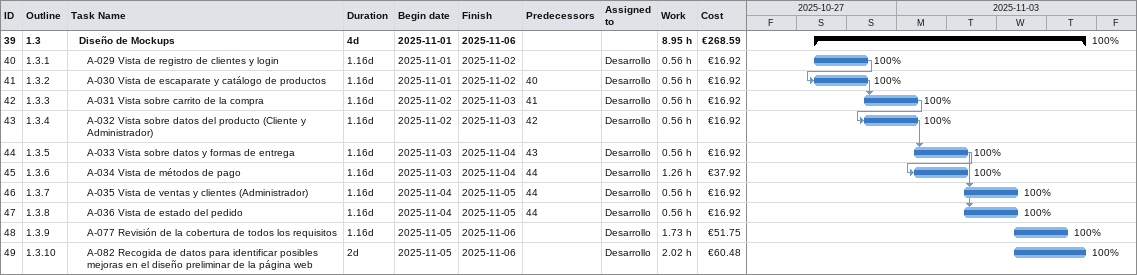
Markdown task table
| ID | WBS | Task | Duration | Start | Finish | Predecessors | Resources | % complete | Work (h) | Cost (€) |
|---|---|---|---|---|---|---|---|---|---|---|
| 39 | 1.3 | **Diseño de Mockups** | 4d | 2025-11-01 | 2025-11-06 |  |  | 100 | 8.95 | 268.59 |
| 40 | 1.3.1 | A-029 Vista de registro de clientes y login | 1.16d | 2025-11-01 | 2025-11-02 |  | Desarrollo | 100 | 0.56 | 16.92 |
| 41 | 1.3.2 | A-030 Vista de escaparate y catálogo de productos | 1.16d | 2025-11-01 | 2025-11-02 | 40 | Desarrollo | 100 | 0.56 | 16.92 |
| 42 | 1.3.3 | A-031 Vista sobre carrito de la compra | 1.16d | 2025-11-02 | 2025-11-03 | 41 | Desarrollo | 100 | 0.56 | 16.92 |
| 43 | 1.3.4 | A-032 Vista sobre datos del producto (Cliente y Administrador) | 1.16d | 2025-11-02 | 2025-11-03 | 42 | Desarrollo | 100 | 0.56 | 16.92 |
| 44 | 1.3.5 | A-033 Vista sobre datos y formas de entrega | 1.16d | 2025-11-03 | 2025-11-04 | 43 | Desarrollo | 100 | 0.56 | 16.92 |
| 45 | 1.3.6 | A-034 Vista de métodos de pago | 1.16d | 2025-11-03 | 2025-11-04 | 44 | Desarrollo | 100 | 1.26 | 37.92 |
| 46 | 1.3.7 | A-035 Vista de ventas y clientes (Administrador) | 1.16d | 2025-11-04 | 2025-11-05 | 44 | Desarrollo | 100 | 0.56 | 16.92 |
| 47 | 1.3.8 | A-036 Vista de estado del pedido | 1.16d | 2025-11-04 | 2025-11-05 | 44 | Desarrollo | 100 | 0.56 | 16.92 |
| 48 | 1.3.9 | A-077 Revisión de la cobertura de todos los requisitos | 1.16d | 2025-11-05 | 2025-11-06 |  | Desarrollo | 100 | 1.73 | 51.75 |
| 49 | 1.3.10 | A-082 Recogida de datos para identificar posibles mejoras en el diseño preliminar de la página web | 2d | 2025-11-05 | 2025-11-06 |  | Desarrollo | 100 | 2.02 | 60.48 |
